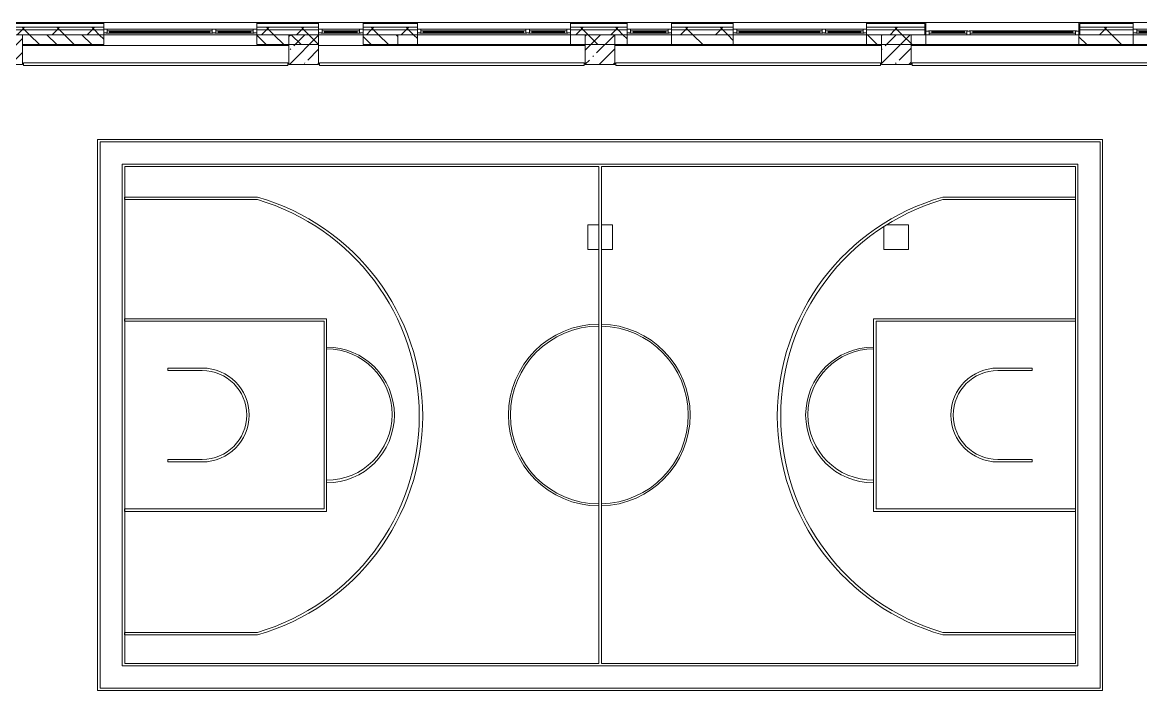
# Model space of a CAD drawing. Header units: millimetres. Extents: x -2911 to 185427, y -8553 to 29000.
# Drawn here: x 101177 to 123827, y 13824 to 27350 of the extents above; entities that cross this region are included whole.
import ezdxf

# ---------------------------------------------------------------- set-up
doc = ezdxf.new("R2010")
doc.units = ezdxf.units.MM
doc.linetypes.add('200_ШТРИХ__ш1_п0_6_', pattern=[800, 500, -300])
for name, color, linetype, lineweight in [('A-DETL-MBND-1', 7, '200_ШТРИХ__ш1_п0_6_', 9), ('A-GLAZ-2', 7, 'Continuous', 5), ('A-WALL', 7, 'Continuous', 9), ('A-WALL-3', 7, 'Continuous', 5), ('I-WALL-3', 7, 'Continuous', 5), ('S-COLS-2', 7, 'Continuous', 5)]:
    doc.layers.add(name, color=color, linetype=linetype, lineweight=lineweight)
doc.layers.add('A-FLOR-2', color=7, linetype='Continuous', lineweight=5, true_color=0xaaaaaa)
pattern_1 = [(45, (58417.4, 0), (-285.1231, 285.1231), []), (45, (58702.5, 0), (-285.1231, 285.1231), [504.031, -100.806, 16.764, -84.042])]
pattern_2 = [(45, (58417.4, 0), (-353.5534, 353.5534), []), (135, (58417.4, 0), (-353.5534, -353.5534), [])]

# ---------------------------------------------------------------- blocks, each defined once
blk = doc.blocks.new('BSC_Колонна _Прямоугольная - 600х600-V191-2_9_1_птичка')
at = {"layer": 'S-COLS-2'}
h = blk.add_hatch(dxfattribs=at)
h.set_pattern_fill('FP_136', color=256, style=0, pattern_type=2)
h.set_pattern_definition([(45, (-42460, -26800), (-285.123, 285.123), []), (45, (-42174.88, -26800), (-285.123, 285.123), [504.031, -100.806, 16.764, -84.042])])
h.paths.add_polyline_path([(-300, -300), (300, -300), (300, 300), (-300, 300)])
for p, q in [((300, 300), (-300, 300)), ((-300, 300), (-300, -300)), ((300, -300), (300, 300)), ((-300, -300), (300, -300))]:
    blk.add_line(p, q, dxfattribs=at)
blk = doc.blocks.new('120_Окно_СКБ_2Ст - 120_Окно_СКБ_2Ст 2700х2500 _мал створка справа_ 2-23206922-2_9_1_птичка')
at = {"layer": 'A-GLAZ-2'}
for p, q in [((-1350, -75), (-1350, -5)), ((-1350, -5), (-1280, -5)), ((1350, -5), (-1350, -5)), ((-1280, -75), (-1350, -75)), ((-1350, -75), (-1300, -75)), ((-1280, -75), (-1300, -75)), ((-1300, -75), (-1300, -85)), ((-1300, -85), (470, -85)), ((470, -85), (-1300, -85)), ((-1280, -5), (-1280, -75)), ((450, -35), (-1280, -35)), ((-1280, -35), (-1280, -75)), ((-1230, -85), (-1230, -35)), ((-1230, -55), (400, -55)), ((400, -65), (-1230, -65)), ((400, -85), (400, -35)), ((450, -75), (450, -5)), ((450, -5), (520, -5)), ((450, -75), (450, -35)), ((520, -75), (450, -75)), ((470, -75), (450, -75)), ((470, -75), (500, -75)), ((470, -85), (470, -75)), ((520, -75), (500, -75)), ((500, -75), (500, -85)), ((500, -85), (1300, -85)), ((1300, -85), (500, -85)), ((520, -5), (520, -75)), ((1280, -35), (520, -35)), ((520, -35), (520, -75)), ((570, -85), (570, -35)), ((570, -55), (1230, -55)), ((1230, -65), (570, -65)), ((1230, -85), (1230, -35)), ((1280, -75), (1280, -5)), ((1280, -5), (1350, -5)), ((1280, -75), (1280, -35)), ((1350, -75), (1280, -75)), ((1300, -75), (1280, -75)), ((1300, -75), (1350, -75)), ((1300, -85), (1300, -75)), ((1350, -5), (1350, -75))]:
    blk.add_line(p, q, dxfattribs=at)
blk = doc.blocks.new('120_Окно_СКБ_2Ст - 120_Окно_СКБ_2Ст 3100х2500 _мал_створка слева_ 2-19089248-2_9_1_птичка')
at = {"layer": 'A-GLAZ-2'}
for p, q in [((-1550, -75), (-1550, -5)), ((-1550, -5), (-1480, -5)), ((1550, -5), (-1550, -5)), ((-1480, -75), (-1550, -75)), ((-1550, -75), (-1500, -75)), ((-1480, -75), (-1500, -75)), ((-1500, -75), (-1500, -85)), ((-1500, -85), (670, -85)), ((670, -85), (-1500, -85)), ((-1480, -5), (-1480, -75)), ((650, -35), (-1480, -35)), ((-1480, -35), (-1480, -75)), ((-1430, -85), (-1430, -35)), ((-1430, -55), (600, -55)), ((600, -65), (-1430, -65)), ((600, -85), (600, -35)), ((650, -75), (650, -5)), ((650, -5), (720, -5)), ((650, -75), (650, -35)), ((720, -75), (650, -75)), ((670, -75), (650, -75)), ((670, -75), (700, -75)), ((670, -85), (670, -75)), ((720, -75), (700, -75)), ((700, -75), (700, -85)), ((700, -85), (1500, -85)), ((1500, -85), (700, -85)), ((720, -5), (720, -75)), ((1480, -35), (720, -35)), ((720, -35), (720, -75)), ((770, -85), (770, -35)), ((770, -55), (1430, -55)), ((1430, -65), (770, -65)), ((1430, -85), (1430, -35)), ((1480, -75), (1480, -5)), ((1480, -5), (1550, -5)), ((1480, -75), (1480, -35)), ((1550, -75), (1480, -75)), ((1500, -75), (1480, -75)), ((1500, -75), (1550, -75)), ((1500, -85), (1500, -75)), ((1550, -5), (1550, -75))]:
    blk.add_line(p, q, dxfattribs=at)
blk = doc.blocks.new('120_Окно_СКБ_1Ст - 120_Окно_СКБ_1Ст 900х2500_h_-19906774-2_9_1_птичка')
at = {"layer": 'A-GLAZ-2'}
for p, q in [((-450, -75), (-450, -5)), ((-450, -5), (-380, -5)), ((450, -5), (-450, -5)), ((-380, -75), (-450, -75)), ((-450, -75), (-400, -75)), ((-380, -75), (-400, -75)), ((-400, -75), (-400, -85)), ((-400, -85), (400, -85)), ((400, -85), (-400, -85)), ((-380, -5), (-380, -75)), ((380, -35), (-380, -35)), ((-380, -35), (-380, -75)), ((-330, -85), (-330, -35)), ((-330, -55), (330, -55)), ((330, -65), (-330, -65)), ((330, -85), (330, -35)), ((380, -75), (380, -5)), ((380, -5), (450, -5)), ((380, -75), (380, -35)), ((450, -75), (380, -75)), ((400, -75), (380, -75)), ((400, -75), (450, -75)), ((400, -85), (400, -75)), ((450, -5), (450, -75))]:
    blk.add_line(p, q, dxfattribs=at)
blk = doc.blocks.new('120_Окно_СКБ_2Ст - 120_Окно_СКБ_2Ст 3100х2500 _мал_створка слева_-22274797-2_9_1_птичка')
at = {"layer": 'A-GLAZ-2'}
for p, q in [((-1550, 45), (-1550, 115)), ((-1550, 115), (-1480, 115)), ((1550, 115), (-1550, 115)), ((-1480, 45), (-1550, 45)), ((-1550, 45), (-1500, 45)), ((-1480, 45), (-1500, 45)), ((-1500, 45), (-1500, 35)), ((-1500, 35), (670, 35)), ((670, 35), (-1500, 35)), ((-1480, 115), (-1480, 45)), ((650, 85), (-1480, 85)), ((-1480, 85), (-1480, 45)), ((-1430, 35), (-1430, 85)), ((-1430, 65), (600, 65)), ((600, 55), (-1430, 55)), ((600, 35), (600, 85)), ((650, 45), (650, 115)), ((650, 115), (720, 115)), ((650, 45), (650, 85)), ((720, 45), (650, 45)), ((670, 45), (650, 45)), ((670, 45), (700, 45)), ((670, 35), (670, 45)), ((720, 45), (700, 45)), ((700, 45), (700, 35)), ((700, 35), (1500, 35)), ((1500, 35), (700, 35)), ((720, 115), (720, 45)), ((1480, 85), (720, 85)), ((720, 85), (720, 45)), ((770, 35), (770, 85)), ((770, 65), (1430, 65)), ((1430, 55), (770, 55)), ((1430, 35), (1430, 85)), ((1480, 45), (1480, 115)), ((1480, 115), (1550, 115)), ((1480, 45), (1480, 85)), ((1550, 45), (1480, 45)), ((1500, 45), (1480, 45)), ((1500, 45), (1550, 45)), ((1500, 35), (1500, 45)), ((1550, 115), (1550, 45))]:
    blk.add_line(p, q, dxfattribs=at)
blk = doc.blocks.new('BSC_Колонна _Прямоугольная - 500х500-33455413-2_9_1_птичка')
at = {"layer": 'A-DETL-MBND-1'}
for p, q in [((-250, 250), (-23, 250)), ((-250, -250), (-250, 250)), ((27, 250), (250, 250)), ((250, 250), (250, -250)), ((-23, -250), (-250, -250)), ((250, -250), (27, -250))]:
    blk.add_line(p, q, dxfattribs=at)
blk = doc.blocks.new('BSC_Колонна _Прямоугольная - 500х500-V273-2_9_1_птичка')
at = {"layer": 'A-DETL-MBND-1'}
for p, q in [((-198, 250), (250, 250)), ((250, 250), (250, -250)), ((-250, -250), (-250, 216)), ((250, -250), (-250, -250))]:
    blk.add_line(p, q, dxfattribs=at)

msp = doc.modelspace()

# ---------------------------------------------------------------- hatches: boundary and pattern name
at = {"layer": 'A-WALL-3'}
h = msp.add_hatch(dxfattribs=at)
h.set_pattern_fill('FP_120', color=256, style=0, pattern_type=2)
h.set_pattern_definition(pattern_2)
h.paths.add_polyline_path([(150026.2, 27200), (151577.4, 27200), (151577.4, 27250), (138767.4, 27250), (138767.4, 27200), (148171.1, 27200)])
h.paths.add_polyline_path([(136267.4, 27200), (136267.4, 27250), (134757.4, 27250), (134757.4, 27200), (136113.4, 27200)])
h.paths.add_polyline_path([(126374.4, 27200), (126377.4, 27200), (126374.4, 27250), (124577.4, 27250), (124577.4, 27200), (125910.7, 27200)])
h.paths.add_polyline_path([(127765.7, 27200), (132657.4, 27200), (132657.4, 27250), (127277.4, 27250), (127277.4, 27200)])
h.paths.add_polyline_path([(122597.4, 27200), (123677.4, 27200), (123677.4, 27250), (122597.4, 27250)])
h.paths.add_polyline_path([(113427.3, 27200), (113427.3, 27250), (112277.6, 27250), (112277.6, 27200), (112925.4, 27200)])
h.paths.add_polyline_path([(108287.8, 27200), (109177.6, 27200), (109177.6, 27250), (108077.7, 27250), (108077.7, 27200)])
h.paths.add_polyline_path([(114327.3, 27200), (115577.4, 27200), (115577.4, 27250), (114327.3, 27250)])
h.paths.add_polyline_path([(119457.4, 27200), (119457.4, 27250), (118277.4, 27250), (118277.4, 27200), (119418, 27200)])
h.paths.add_polyline_path([(102824.4, 27200), (102824.4, 27250), (100427.4, 27250), (100427.4, 27200), (101795.1, 27200)])
h.paths.add_polyline_path([(105924.4, 27200), (107177.7, 27200), (107177.7, 27250), (105924.4, 27250)])
h = msp.add_hatch(dxfattribs=at)
h.set_pattern_fill('FP_120', color=256, style=0, pattern_type=2)
h.set_pattern_definition(pattern_2)
h.paths.add_polyline_path([(150026.2, 27100), (151477.4, 27100), (151477.4, 27200), (138767.4, 27200), (138767.4, 27100), (148171.1, 27100)])
h.paths.add_polyline_path([(123677.4, 27100), (123677.4, 27200), (122597.4, 27200), (122597.4, 27100), (123372.6, 27100)])
h.paths.add_polyline_path([(127277.4, 27100), (132657.4, 27100), (132657.4, 27200), (127277.4, 27200)])
h.paths.add_polyline_path([(126377.4, 27100), (126374.4, 27200), (124577.4, 27200), (124577.4, 27100), (126374.4, 27100)])
h.paths.add_polyline_path([(136267.4, 27100), (136267.4, 27200), (134757.4, 27200), (134757.4, 27100), (136113.4, 27100)])
h.paths.add_polyline_path([(118490.5, 27100), (119457.4, 27100), (119457.4, 27200), (118277.4, 27200), (118277.4, 27100)])
h.paths.add_polyline_path([(112277.6, 27100), (113427.3, 27100), (113427.3, 27200), (112277.6, 27200)])
h.paths.add_polyline_path([(115244.2, 27100), (115577.4, 27100), (115577.4, 27200), (114327.3, 27200), (114327.3, 27100), (114780.4, 27100)])
h.paths.add_polyline_path([(105924.4, 27100), (107177.7, 27100), (107177.7, 27200), (105924.4, 27200)])
h.paths.add_polyline_path([(108782.2, 27100), (109177.6, 27100), (109177.6, 27200), (108077.7, 27200), (108077.7, 27100), (108287.8, 27100)])
h.paths.add_polyline_path([(102824.4, 27100), (102824.4, 27200), (100477.4, 27200), (100477.4, 27100), (101795.1, 27100)])
h = msp.add_hatch(dxfattribs=at)
h.set_pattern_fill('FP_130', color=256, style=0, pattern_type=2)
h.set_pattern_definition([(135, (58417.4, 0), (-176.7767, -176.7767), [])])
h.paths.add_polyline_path([(108287.8, 26900), (108782.2, 26900), (108782.2, 27100), (108077.7, 27100), (108077.7, 26900)])
h.paths.add_polyline_path([(101795.1, 26900), (102824.4, 26900), (102824.4, 27100), (101177.4, 27100), (101177.4, 26900)])
h.paths.add_polyline_path([(105924.4, 26900), (107177.7, 26900), (107177.7, 27100), (105924.4, 27100)])
at = {"layer": 'I-WALL-3'}
h = msp.add_hatch(dxfattribs=at)
h.set_pattern_fill('FP_131', color=256, style=0, pattern_type=2)
h.set_pattern_definition([(135, (58417.4, 0), (-353.5534, -353.5534), [])])
h.paths.add_polyline_path([(139823.5, 26900), (142617.4, 26900), (142617.4, 27100), (139567.4, 27100), (139567.4, 26900)])
h.paths.add_polyline_path([(139067.4, 26900), (139067.4, 27100), (138767.4, 27100), (138767.4, 26900), (138895.9, 26900)])
h.paths.add_polyline_path([(128693.2, 26900), (128727.4, 26900), (128727.4, 27100), (127277.4, 27100), (127277.4, 26900), (127765.7, 26900)])
h.paths.add_polyline_path([(129620.7, 26900), (131957.4, 26900), (131957.4, 27100), (129227.4, 27100), (129227.4, 26900)])
h.paths.add_polyline_path([(125177.4, 26900), (126377.4, 26900), (126374.4, 27100), (125177.4, 27100)])
h.paths.add_polyline_path([(134757.4, 26900), (135167.4, 26900), (135167.4, 27100), (134757.4, 27100)])
h.paths.add_polyline_path([(136267.4, 26900), (136267.4, 27100), (135667.4, 27100), (135667.4, 26900), (136113.4, 26900)])
h.paths.add_polyline_path([(132657.4, 26900), (132657.4, 27100), (132457.4, 27100), (132457.4, 26900)])
h.paths.add_polyline_path([(114327.3, 26900), (115577.4, 26900), (115577.4, 27100), (114327.3, 27100)])
h.paths.add_polyline_path([(118277.4, 26900), (119477.4, 26900), (119477.4, 27100), (118277.4, 27100)])
h.paths.add_polyline_path([(112925.4, 26900), (113427.3, 26900), (113427.3, 27100), (112277.6, 27100), (112277.6, 26900)])
h.paths.add_polyline_path([(122882.2, 26900), (123677.4, 26900), (123677.4, 27100), (122577.4, 27100), (122577.4, 26900)])
h.paths.add_polyline_path([(108782.2, 26900), (109177.6, 26900), (109177.6, 27100), (108782.2, 27100)])
at = {"layer": 'S-COLS-2'}
h = msp.add_hatch(dxfattribs=at)
h.set_pattern_fill('FP_128', color=256, style=0, pattern_type=2)
h.set_pattern_definition(pattern_1)
h.paths.add_polyline_path([(107177.4, 26500), (107177.4, 27100), (106577.4, 27100), (106577.4, 26500)])
h = msp.add_hatch(dxfattribs=at)
h.set_pattern_fill('FP_128', color=256, style=0, pattern_type=2)
h.set_pattern_definition(pattern_1)
h.paths.add_polyline_path([(113177.4, 26500), (113177.4, 27100), (112577.4, 27100), (112577.4, 26500), (112925.4, 26500)])
h = msp.add_hatch(dxfattribs=at)
h.set_pattern_fill('FP_128', color=256, style=0, pattern_type=2)
h.set_pattern_definition(pattern_1)
h.paths.add_polyline_path([(119177.4, 26500), (119177.4, 27100), (118577.4, 27100), (118577.4, 26500)])

# ---------------------------------------------------------------- linework, layer by layer
at = {"layer": 'A-FLOR-2'}
for p, q in [((101197.4, 26880), (101177.4, 26880)), ((107177.7, 26880), (107177.7, 26500)), ((123057.4, 24981.3), (102701, 24981.3)), ((102701, 24981.3), (102701, 13824.4)), ((102751, 13874.4), (102751, 24931.3)), ((102751, 24931.3), (123007.4, 24931.3)), ((123007.4, 24931.3), (123007.4, 13874.4)), ((123057.4, 13824.4), (123057.4, 24981.3)), ((122557.4, 24481.3), (103201, 24481.3)), ((103201, 24481.3), (103201, 14324.4)), ((122557.4, 14324.4), (122557.4, 24481.3)), ((103251, 14374.4), (103251, 24431.3)), ((103251, 24431.3), (112854.2, 24431.3)), ((112854.2, 24431.3), (112854.2, 14374.4)), ((112904.2, 14374.4), (112904.2, 24431.3)), ((112904.2, 24431.3), (122507.4, 24431.3)), ((122507.4, 24431.3), (122507.4, 14374.4)), ((105937.1, 23812.8), (103247.4, 23812.8)), ((103247.4, 23812.8), (103247.4, 23762.8)), ((122507.4, 23812.8), (119817.7, 23812.8)), ((103247.4, 23762.8), (105937.1, 23762.8)), ((119817.7, 23762.8), (122507.4, 23762.8)), ((107337.1, 21352.8), (103247.4, 21352.8)), ((103247.4, 21352.8), (103247.4, 21302.8)), ((103247.4, 21302.8), (107287.1, 21302.8)), ((107287.1, 21302.8), (107287.1, 17502.8)), ((107337.1, 17452.8), (107337.1, 21352.8)), ((118417.7, 21352.8), (118417.7, 17452.8)), ((122507.4, 21352.8), (118417.7, 21352.8)), ((118467.7, 17502.8), (118467.7, 21302.8)), ((118467.7, 21302.8), (122507.4, 21302.8)), ((104122.4, 20352.8), (104122.4, 20302.8)), ((104822.4, 20352.8), (104122.4, 20352.8)), ((104122.4, 20302.8), (104822.4, 20302.8)), ((121632.4, 20352.8), (120932.4, 20352.8)), ((120932.4, 20302.8), (121632.4, 20302.8)), ((121632.4, 20302.8), (121632.4, 20352.8)), ((104822.4, 18502.8), (104122.4, 18502.8)), ((104122.4, 18502.8), (104122.4, 18452.8)), ((104122.4, 18452.8), (104822.4, 18452.8)), ((121632.4, 18502.8), (120932.4, 18502.8)), ((120932.4, 18452.8), (121632.4, 18452.8)), ((121632.4, 18452.8), (121632.4, 18502.8)), ((107287.1, 17502.8), (103247.4, 17502.8)), ((103247.4, 17502.8), (103247.4, 17452.8)), ((103247.4, 17452.8), (107337.1, 17452.8)), ((118417.7, 17452.8), (122507.4, 17452.8)), ((122507.4, 17502.8), (118467.7, 17502.8)), ((105937.1, 15002.8), (103247.4, 15002.8)), ((103247.4, 15002.8), (103247.4, 14952.8)), ((103247.4, 14952.8), (105937.1, 14952.8)), ((122507.4, 15002.8), (119817.7, 15002.8)), ((119817.7, 14952.8), (122507.4, 14952.8)), ((103201, 14324.4), (122557.4, 14324.4)), ((112854.2, 14374.4), (103251, 14374.4)), ((122507.4, 14374.4), (112904.2, 14374.4)), ((102701, 13824.4), (123057.4, 13824.4)), ((123007.4, 13874.4), (102751, 13874.4))]:
    msp.add_line(p, q, dxfattribs=at)
for centre, radius, start, end in [((104682.4, 19382.8), 4604.2, 285.81331, 74.18669), ((121072.4, 19382.8), 4604.2, 105.81331, 254.18669), ((104652.9, 19382.8), 4564.4, 286.34112, 73.65888), ((121101.9, 19382.8), 4564.4, 106.34112, 253.65888), ((112862.5, 19403.3), 1840, 90.26005, 180), ((112862.5, 19403.3), 1800, 90.26583, 180), ((112862.5, 19403.3), 1840, 0, 88.70133), ((112862.5, 19403.3), 1800, 0, 88.67247), ((107337.1, 19402.8), 1375, 270, 90), ((107337.1, 19411.7), 1330, 270, 90), ((118417.7, 19402.8), 1375, 90, 270), ((118417.7, 19411.7), 1330, 90, 270), ((104822.4, 19402.8), 950, 270, 90), ((104822.4, 19402.8), 900, 270, 90), ((120932.4, 19402.8), 950, 90, 270), ((120932.4, 19402.8), 900, 90, 270), ((112862.5, 19403.3), 1840, 180, 269.73995), ((112862.5, 19403.3), 1800, 180, 269.73417), ((112862.5, 19403.3), 1800, 271.32753, 360), ((112862.5, 19403.3), 1840, 271.29867, 360)]:
    msp.add_arc(centre, radius, start, end, dxfattribs=at)
at = {"layer": 'A-WALL'}
for p, q in [((102824.4, 27330), (100347.4, 27330)), ((102824.4, 27250), (100427.4, 27250)), ((102824.4, 27200), (100477.4, 27200)), ((107177.7, 27330), (105924.4, 27330)), ((107177.7, 27250), (105924.4, 27250)), ((107177.7, 27200), (105924.4, 27200)), ((109177.6, 27330), (108077.7, 27330)), ((109177.6, 27250), (108077.7, 27250)), ((109177.6, 27200), (108077.7, 27200)), ((113427.3, 27330), (112277.6, 27330)), ((113427.3, 27250), (112277.6, 27250)), ((113427.3, 27200), (112277.6, 27200)), ((115577.4, 27330), (114327.3, 27330)), ((115577.4, 27250), (114327.3, 27250)), ((115577.4, 27200), (114327.3, 27200)), ((119457.4, 27330), (118277.4, 27330)), ((119457.4, 27250), (118277.4, 27250)), ((119457.4, 27200), (118277.4, 27200)), ((119457.4, 27100), (119457.4, 27330)), ((122597.4, 27330), (122597.4, 27100)), ((123677.4, 27330), (122597.4, 27330)), ((123677.4, 27250), (122597.4, 27250)), ((123677.4, 27200), (122597.4, 27200)), ((102824.4, 27100), (101177.4, 27100)), ((101177.4, 27100), (102824.4, 27100)), ((107177.7, 27100), (105924.4, 27100)), ((105924.4, 27100), (107177.7, 27100)), ((108782.2, 27100), (108077.7, 27100)), ((108077.7, 27100), (109177.6, 27100)), ((108782.2, 26900), (108782.2, 27100)), ((113427.3, 27100), (112277.6, 27100)), ((115577.4, 27100), (114327.3, 27100)), ((119477.4, 27100), (118277.4, 27100)), ((123677.4, 27100), (122577.4, 27100))]:
    msp.add_line(p, q, dxfattribs=at)
at = {"layer": 'A-WALL-3'}
for p, q in [((100327.4, 27350), (113427.3, 27350)), ((102824.4, 27100), (102824.4, 27350)), ((105924.4, 27350), (105924.4, 27100)), ((107177.7, 27100), (107177.7, 27350)), ((108077.7, 27350), (108077.7, 27100)), ((109177.6, 27100), (109177.6, 27350)), ((112277.6, 27350), (112277.6, 27100)), ((113427.3, 27100), (113427.3, 27350)), ((151727.4, 27350), (113427.3, 27350)), ((114327.3, 27350), (114327.3, 27100)), ((115577.4, 27100), (115577.4, 27350)), ((118277.4, 27350), (118277.4, 27100)), ((119477.4, 27100), (119477.4, 27350)), ((122577.4, 27350), (122577.4, 27100)), ((123677.4, 27100), (123677.4, 27350)), ((102824.4, 26900), (102824.4, 27100)), ((105924.4, 27100), (102824.4, 27100)), ((105924.4, 27100), (105924.4, 26900)), ((107177.7, 26900), (107177.7, 27100)), ((108077.7, 27100), (107177.7, 27100)), ((108077.7, 27100), (108077.7, 26900)), ((101177.4, 26900), (102824.4, 26900)), ((105924.4, 26900), (107177.7, 26900)), ((108077.7, 26900), (108782.2, 26900))]:
    msp.add_line(p, q, dxfattribs=at)
at = {"layer": 'I-WALL-3'}
for p, q in [((102824.4, 27100), (105924.4, 27100)), ((107177.7, 27100), (108077.7, 27100)), ((109177.6, 26900), (109177.6, 27100)), ((109177.6, 27100), (112277.6, 27100)), ((112277.6, 27100), (112277.6, 26900)), ((113427.3, 26900), (113427.3, 27100)), ((113427.3, 27100), (114327.3, 27100)), ((114327.3, 27100), (114327.3, 26900)), ((115577.4, 26900), (115577.4, 27100)), ((115577.4, 27100), (118277.4, 27100)), ((118277.4, 27100), (118277.4, 26900)), ((119477.4, 26900), (119477.4, 27100)), ((119477.4, 27100), (122577.4, 27100)), ((122577.4, 27100), (122577.4, 26900)), ((123677.4, 26900), (123677.4, 27100)), ((123677.4, 27100), (124557.4, 27100)), ((101197.4, 26900), (101197.4, 26880)), ((106577.4, 26880), (101197.4, 26880)), ((112577.4, 26880), (107177.4, 26880)), ((108782.2, 26900), (124577.4, 26900)), ((118577.4, 26880), (113177.4, 26880)), ((124557.4, 26880), (119177.4, 26880)), ((101198.4, 26530), (106557.4, 26530)), ((101198.4, 26530), (101198.4, 26480)), ((106557.4, 26480), (106557.4, 26530)), ((107198.7, 26529), (112556.4, 26529)), ((107198.7, 26529), (107198.7, 26479)), ((112556.4, 26479), (112556.4, 26529)), ((113197.4, 26529), (118557.4, 26529)), ((113197.4, 26529), (113197.4, 26479)), ((118557.4, 26479), (118557.4, 26529)), ((119198.4, 26529), (124577.4, 26529)), ((119198.4, 26529), (119198.4, 26479)), ((106557.4, 26480), (101198.4, 26480)), ((112556.4, 26479), (107198.7, 26479)), ((118557.4, 26479), (113197.4, 26479)), ((124577.9, 26479), (119198.4, 26479))]:
    msp.add_line(p, q, dxfattribs=at)
at = {"layer": 'S-COLS-2'}
for p, q in [((107177.4, 27100), (106577.4, 27100)), ((106577.4, 27100), (106577.4, 26500)), ((107177.4, 26500), (107177.4, 27100)), ((113177.4, 27100), (112577.4, 27100)), ((112577.4, 27100), (112577.4, 26500)), ((113177.4, 26500), (113177.4, 27100)), ((119177.4, 27100), (118577.4, 27100)), ((118577.4, 27100), (118577.4, 26500)), ((119177.4, 26500), (119177.4, 27100)), ((106577.4, 26500), (107177.4, 26500)), ((112577.4, 26500), (113177.4, 26500)), ((118577.4, 26500), (119177.4, 26500))]:
    msp.add_line(p, q, dxfattribs=at)

# ---------------------------------------------------------------- block references
at = {"layer": 'A-DETL-MBND-1'}
for name, p in [('BSC_Колонна _Прямоугольная - 500х500-33455413-2_9_1_птичка', (112877.4, 23000)), ('BSC_Колонна _Прямоугольная - 500х500-V273-2_9_1_птичка', (118877.4, 23000))]:
    msp.add_blockref(name, p, dxfattribs=at)
at = {"layer": 'A-GLAZ-2'}
for name, p in [('120_Окно_СКБ_2Ст - 120_Окно_СКБ_2Ст 3100х2500 _мал_створка слева_ 2-19089248-2_9_1_птичка', (104374.4, 27215)), ('120_Окно_СКБ_1Ст - 120_Окно_СКБ_1Ст 900х2500_h_-19906774-2_9_1_птичка', (107627.7, 27215)), ('120_Окно_СКБ_2Ст - 120_Окно_СКБ_2Ст 3100х2500 _мал_створка слева_ 2-19089248-2_9_1_птичка', (110727.6, 27215)), ('120_Окно_СКБ_1Ст - 120_Окно_СКБ_1Ст 900х2500_h_-19906774-2_9_1_птичка', (113877.3, 27215)), ('120_Окно_СКБ_2Ст - 120_Окно_СКБ_2Ст 2700х2500 _мал створка справа_ 2-23206922-2_9_1_птичка', (116927.4, 27215)), ('120_Окно_СКБ_1Ст - 120_Окно_СКБ_1Ст 900х2500_h_-19906774-2_9_1_птичка', (124127.4, 27215))]:
    msp.add_blockref(name, p, dxfattribs=at)
at = {"layer": 'A-GLAZ-2', "rotation": 180}
msp.add_blockref('120_Окно_СКБ_2Ст - 120_Окно_СКБ_2Ст 3100х2500 _мал_створка слева_-22274797-2_9_1_птичка', (121027.4, 27215), dxfattribs=at)
at = {"layer": 'S-COLS-2'}
msp.add_blockref('BSC_Колонна _Прямоугольная - 600х600-V191-2_9_1_птичка', (100877.4, 26800), dxfattribs=at)

doc.saveas('drawing.dxf')
